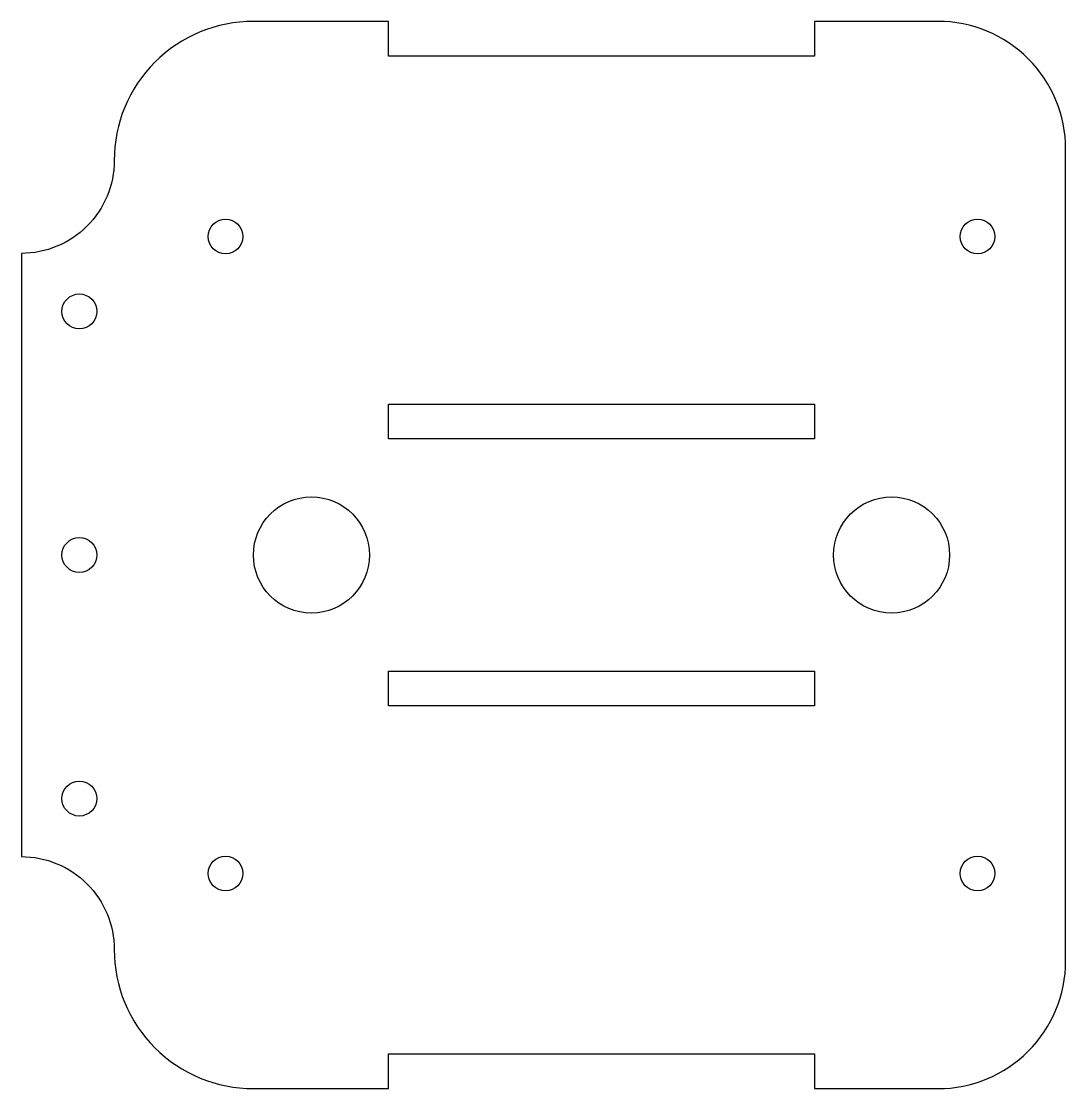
# Model space of a CAD drawing. Header units: millimetres. Extents: x -50 to 40, y -46 to 46.
import ezdxf

# ---------------------------------------------------------------- set-up
doc = ezdxf.new("R2010")
doc.units = ezdxf.units.MM

msp = doc.modelspace()

# ---------------------------------------------------------------- linework, layer by layer
msp.add_lwpolyline([(-18.35, -43), (18.35, -43), (18.35, -46), (29, -46, 0.414214), (40, -35), (40, 35, 0.414214), (29, 46), (18.35, 46), (18.35, 43), (-18.35, 43), (-18.35, 46), (-30, 46, 0.414214), (-42, 34, -0.414214), (-50, 26), (-50, -26, -0.414214), (-42, -34, 0.414214), (-30, -46), (-18.35, -46)], format="xyb", close=True)
for points in [[(18.35, 13), (18.35, 10), (-18.35, 10), (-18.35, 13)], [(-18.35, -13), (-18.35, -10), (18.35, -10), (18.35, -13)]]:
    msp.add_lwpolyline(points, close=True)
for centre, radius in [((-32.405, 27.45), 1.5), ((32.405, 27.45), 1.5), ((-45, 21), 1.5), ((-25, 0), 5), ((25, 0), 5), ((-45, 0), 1.5), ((-45, -21), 1.5), ((-32.405, -27.45), 1.5), ((32.405, -27.45), 1.5)]:
    msp.add_circle(centre, radius)

doc.saveas('drawing.dxf')
